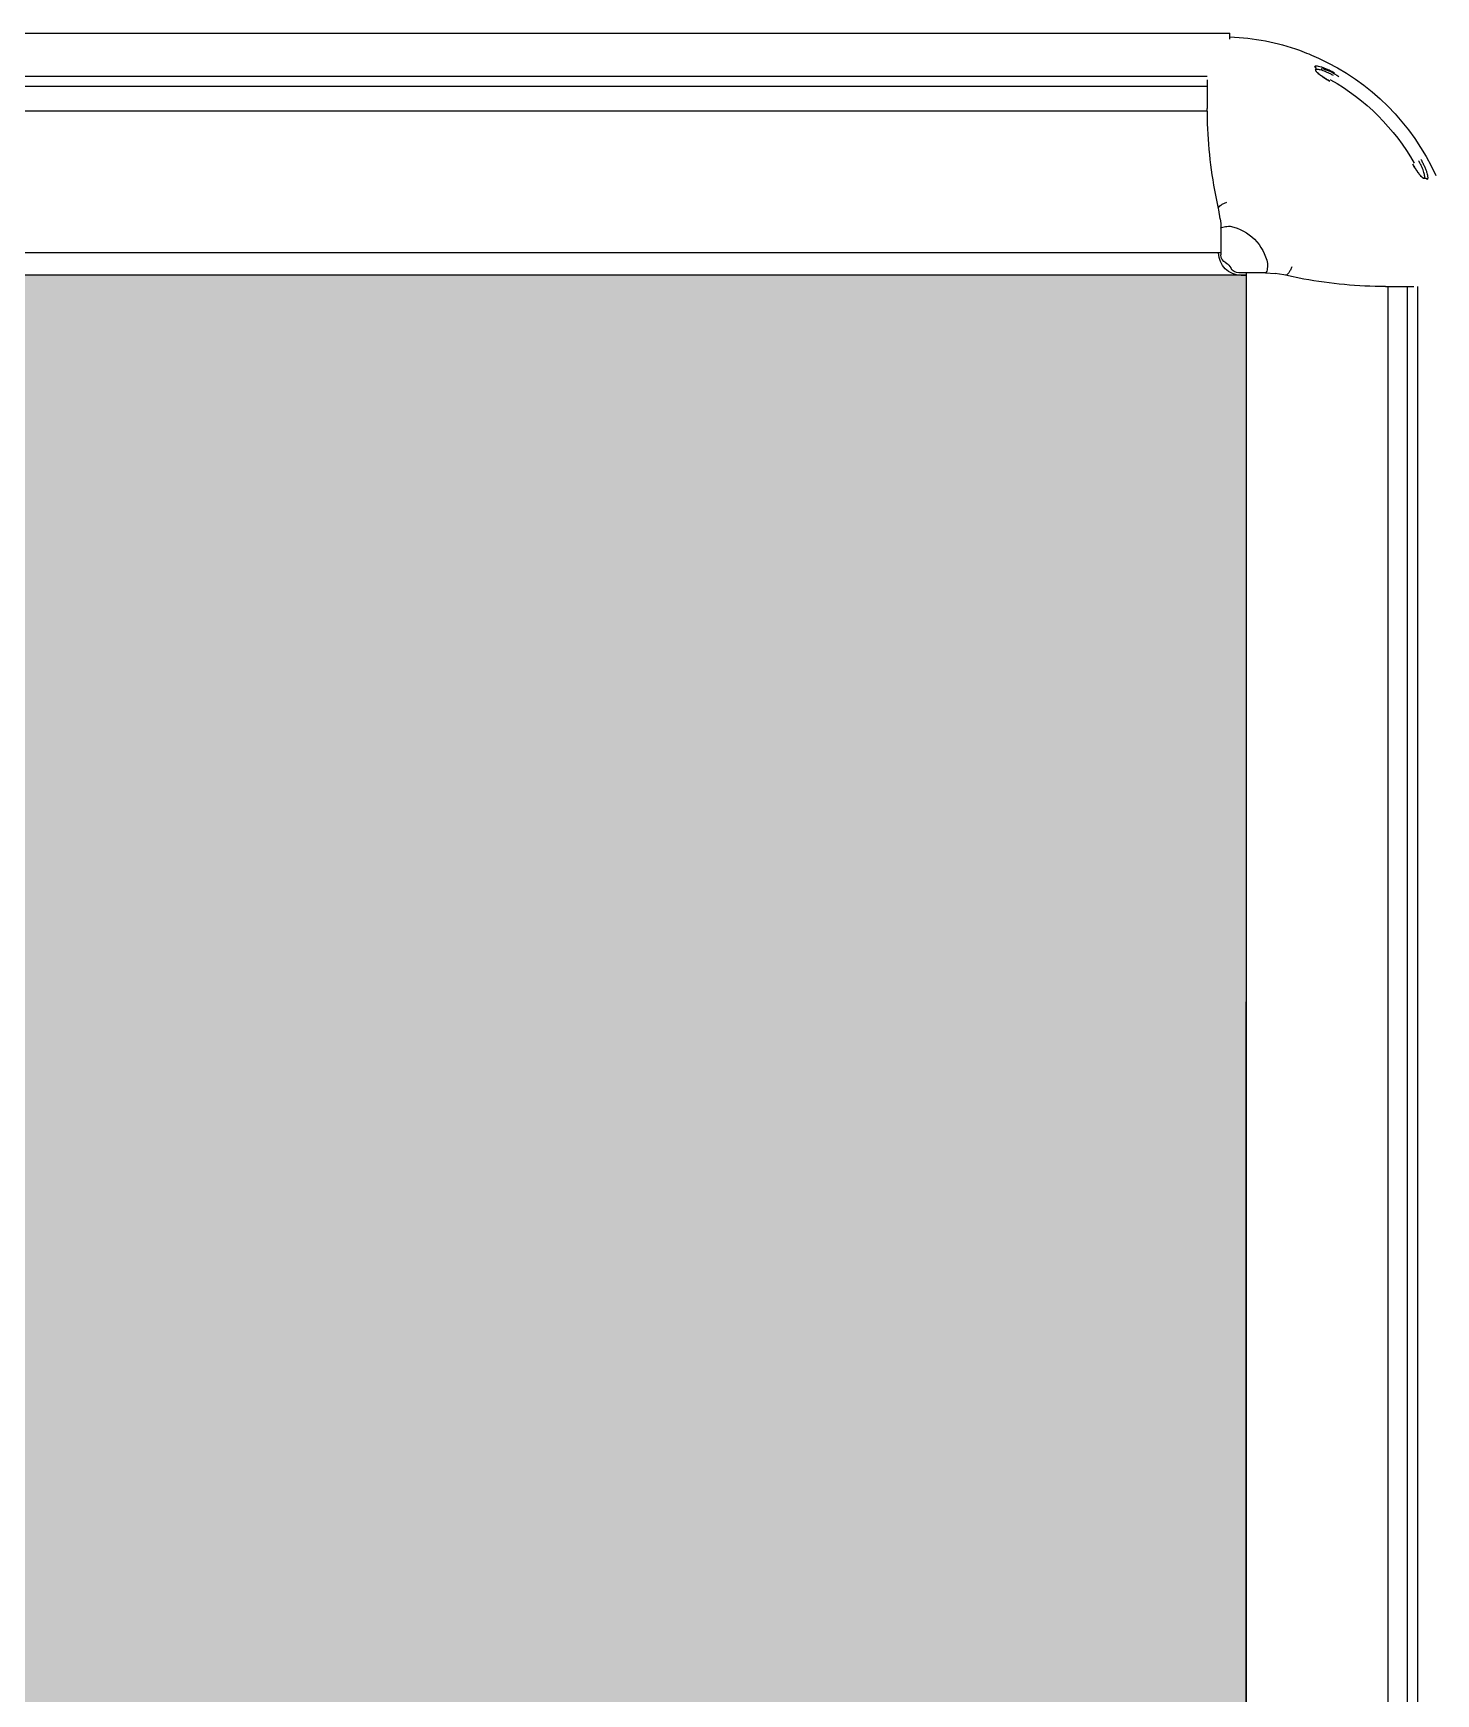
# Model space of a CAD drawing. Header units: millimetres. Extents: x 2698011 to 2856548, y 1019778 to 1210064.
# Drawn here: x 2794431.4 to 2794743.1, y 1124275.2 to 1124644.3 of the extents above; entities that cross this region are included whole.
import ezdxf

# ---------------------------------------------------------------- set-up
doc = ezdxf.new("R2010")
doc.units = ezdxf.units.MM
doc.layers.add('Bloques borde', color=9, linetype='Continuous')
doc.layers.add('Y_ CAJAS', color=9, linetype='Continuous')

# ---------------------------------------------------------------- blocks, each defined once
blk = doc.blocks.new('CO ALURA_ 1500-1600 SE ESQ')
h = blk.add_hatch(color=256)
h.dxf.hatch_style = 1
h.paths.add_polyline_path([(0, 0.6379599993817209), (0.4960600005991296, 0.6379599993817209), (0.4960600005991296, 0), (0, 0)])
blk.add_lwpolyline([(0, 0.6379599993817209), (0.4960600005991296, 0.6379599993817209), (0.4960600005991296, 0), (0, 0)], close=True)
at = {"layer": 'Bloques borde', "linetype": 'Continuous'}
for p, q in [((0.531860001198254, 0.6264800005991304), (0.531860001198254, 0.0024800005990215)), ((0.531860001198254, 0.6264800005991304), (0.531860001198254, 0.0024800005990215)), ((0.531860001198254, 0.6264800005991304), (0.531860001198254, 0.0024800005990215)), ((0.5341182592112264, 0.0024800005990215), (0.5341182592112264, 0.6264800005991304)), ((0.5341182592112264, 0.0024800005990215), (0.5341182592112264, 0.6264800005991304)), ((0.5341182592112264, 0.0024800005990215), (0.5341182592112264, 0.6264800005991304)), ((0.4960600005991296, 0.481492170056356), (0.4960600005991296, -0.0005199994008649)), ((0.4960600005991296, 0.481492170056356), (0.4960600005991296, -0.0005199994008649)), ((0.4960600005991296, 0.481492170056356), (0.4960600005991296, -0.0005199994008649)), ((0.5275600005991521, 0.4815639716719461), (0.5275600005991521, 0.0024800005989931)), ((0.5275600005991521, 0.4815639716719461), (0.5275600005991521, 0.0024800005989931)), ((0.5275600005991521, 0.4815639716719461), (0.5275600005991521, 0.0024800005989931)), ((0.4949000000000014, 0), (0.4960600005991296, 0)), ((0.4949000000000014, 0), (0.4960600005991296, 0)), ((0.4949000000000014, 0), (0.4960600005991296, 0)), ((0.5088118534625892, 0.0008208926529534), (0.5047316251368275, -1.99994008767e-05)), ((0.5088118534625892, 0.0008208926529534), (0.5047316251368275, -1.99994008767e-05)), ((0.5088118534625892, 0.0008208926529534), (0.5047316251368275, -1.99994008767e-05)), ((0.5269521111799805, 0.0024800005990642), (0.5329277760042999, 0.0024800005990926)), ((0.5269521111799805, 0.0024800005990642), (0.5329277760042999, 0.0024800005990926)), ((0.5269521111799805, 0.0024800005990642), (0.5329277760042999, 0.0024800005990926)), ((0.5329277760042999, 0.0024800005990215), (0.5329435330213528, 0.0024799877720056)), ((0.5329277760042999, 0.0024800005990215), (0.5329435330213528, 0.0024799877720056)), ((0.5329277760042999, 0.0024800005990215), (0.5329435330213528, 0.0024799877720056)), ((0.5329435330213528, 0.002479987771963), (0.5329765352296933, 0.0024800005990215)), ((0.5329435330213528, 0.002479987771963), (0.5329765352296933, 0.0024800005990215)), ((0.5329435330213528, 0.002479987771963), (0.5329765352296933, 0.0024800005990215)), ((0.5329765352296933, 0.0024800005991352), (0.5332986331950736, 0.0024800005991352)), ((0.5329765352296933, 0.0024800005991352), (0.5332986331950736, 0.0024800005991352)), ((0.5329765352296933, 0.0024800005991352), (0.5332986331950736, 0.0024800005991352)), ((0.4976350720886276, -0.0005199994008649), (0.4944111294732921, -0.0005199994008649)), ((0.4976350720886276, -0.0005199994008649), (0.4944111294732921, -0.0005199994008649)), ((0.4976350720886276, -0.0005199994008649), (0.4944111294732921, -0.0005199994008649)), ((0.500313782311423, -0.0005199994008649), (0.4976350720886276, -0.0005199994008649)), ((0.500313782311423, -0.0005199994008649), (0.4976350720886276, -0.0005199994008649)), ((0.500313782311423, -0.0005199994008649), (0.4976350720886276, -0.0005199994008649)), ((0.5002875279281512, -0.0005199994008649), (0.5002952108839338, -0.0005199979251813)), ((0.5002875279281512, -0.0005199994008649), (0.5002952108839338, -0.0005199979251813)), ((0.5002875279281512, -0.0005199994008649), (0.5002952108839338, -0.0005199979251813)), ((0.500313626075723, -0.0005199823730351), (0.5024321152636447, -0.0004046855980562)), ((0.500313626075723, -0.0005199823730351), (0.5024321152636447, -0.0004046855980562)), ((0.500313626075723, -0.0005199823730351), (0.5024321152636447, -0.0004046855980562)), ((0.5007582144620244, -0.0026112067687762), (0.5007589324012544, -0.0026043858589873)), ((0.5007582144620244, -0.0026112067687762), (0.5007589324012544, -0.0026043858589873)), ((0.5007582144620244, -0.0026112067687762), (0.5007589324012544, -0.0026043858589873)), ((0.5007598342480435, -0.0025199994008744), (0.5007594370595428, -0.0024356196636717)), ((0.5007598342480435, -0.0025199994008744), (0.5007594370595428, -0.0024356196636717)), ((0.5007598342480435, -0.0025199994008744), (0.5007594370595428, -0.0024356196636717)), ((0.5007678904288753, -0.0025199190357199), (0.5007594488352825, -0.0024356184301269)), ((0.5007678904288753, -0.0025199190357199), (0.5007594488352825, -0.0024356184301269)), ((0.5007678904288753, -0.0025199190357199), (0.5007594488352825, -0.0024356184301269)), ((0.5007598342480435, -0.0025199994008744), (0.5007678903978388, -0.0025199994008744)), ((0.5007598342480435, -0.0025199994008744), (0.5007678903978388, -0.0025199994008744)), ((0.5007598342480435, -0.0025199994008744), (0.5007678903978388, -0.0025199994008744)), ((0.5043898032785991, -9.47621567633e-05), (0.5024321152636447, -0.0004046855980562)), ((0.5043898032785991, -9.47621567633e-05), (0.5024321152636447, -0.0004046855980562)), ((0.5043898032785991, -9.47621567633e-05), (0.5024321152636447, -0.0004046855980562)), ((0.5047316251368275, -1.99994008767e-05), (0.5043898032785991, -9.47621567633e-05)), ((0.5047316251368275, -1.99994008767e-05), (0.5043898032785991, -9.47621567633e-05)), ((0.5047316251368275, -1.99994008767e-05), (0.5043898032785991, -9.47621567633e-05)), ((0.4903800005991459, -0.0049999999999955), (0.0043800005991272, -0.0049999999999955)), ((0.4903800005991459, -0.0049999999999955), (0.0043800005991272, -0.0049999999999955)), ((0.4903800005991459, -0.0049999999999955), (0.0043800005991272, -0.0049999999999955)), ((0.4903800005991459, -0.007775070890375), (0.4903800005991459, -0.0045511282750255)), ((0.4903800005991459, -0.007775070890375), (0.4903800005991459, -0.0045511282750255)), ((0.4903800005991459, -0.007775070890375), (0.4903800005991459, -0.0045511282750255)), ((0.4903799991234338, -0.0104352096856815), (0.4903800005991459, -0.0104275267298988)), ((0.4903799991234338, -0.0104352096856815), (0.4903800005991459, -0.0104275267298988)), ((0.4903799991234338, -0.0104352096856815), (0.4903800005991459, -0.0104275267298988)), ((0.4903800005991459, -0.010453781113128), (0.4903800005991459, -0.007775070890375)), ((0.4903800005991459, -0.010453781113128), (0.4903800005991459, -0.007775070890375)), ((0.4903800005991459, -0.010453781113128), (0.4903800005991459, -0.007775070890375)), ((0.4922955915270111, -0.0108994355849177), (0.4923800005991268, -0.0108998330497912)), ((0.4922955915270111, -0.0108994355849177), (0.4923800005991268, -0.0108998330497912)), ((0.4922955915270111, -0.0108994355849177), (0.4923800005991268, -0.0108998330497912)), ((0.4922956218719321, -0.0108994364452286), (0.4923799202339866, -0.0109078892306087)), ((0.4922956218719321, -0.0108994364452286), (0.4923799202339866, -0.0109078892306087)), ((0.4922956218719321, -0.0108994364452286), (0.4923799202339866, -0.0109078892306087)), ((0.4923800005991268, -0.0108998330497912), (0.4923800005991268, -0.010907889199558)), ((0.4923800005991268, -0.0108998330497912), (0.4923800005991268, -0.010907889199558)), ((0.4923800005991268, -0.0108998330497912), (0.4923800005991268, -0.010907889199558)), ((0.4924712079670428, -0.0108982132637436), (0.4924643870572539, -0.0108989312029877)), ((0.4924712079670428, -0.0108982132637436), (0.4924643870572539, -0.0108989312029877)), ((0.4924712079670428, -0.0108982132637436), (0.4924643870572539, -0.0108989312029877)), ((0.489954763351591, -0.0145298020967317), (0.4898800005991292, -0.0148716239385607)), ((0.489954763351591, -0.0145298020967317), (0.4898800005991292, -0.0148716239385607)), ((0.489954763351591, -0.0145298020967317), (0.4898800005991292, -0.0148716239385607)), ((0.4902646867963372, -0.0125721140653923), (0.489954763351591, -0.0145298020967317)), ((0.4902646867963372, -0.0125721140653923), (0.489954763351591, -0.0145298020967317)), ((0.4902646867963372, -0.0125721140653923), (0.489954763351591, -0.0145298020967317)), ((0.4898800005991292, -0.0148716239385607), (0.4890391085453132, -0.0189518522643226)), ((0.4898800005991292, -0.0148716239385607), (0.4890391085453132, -0.0189518522643226)), ((0.4898800005991292, -0.0148716239385607), (0.4890391085453132, -0.0189518522643226)), ((0.53335281738444, -0.024926937769834), (0.5333640403532343, -0.0249333119926121)), ((0.53335281738444, -0.024926937769834), (0.5333640403532343, -0.0249333119926121)), ((0.53335281738444, -0.024926937769834), (0.5333640403532343, -0.0249333119926121)), ((0.4873945292604846, -0.0365000000000038), (0.0073650232209843, -0.0365000000000038)), ((0.4873945292604846, -0.0365000000000038), (0.0073650232209843, -0.0365000000000038)), ((0.4873945292604846, -0.0365000000000038), (0.0073650232209843, -0.0365000000000038)), ((0.4873800005991316, -0.0430677748060333), (0.4873800005991316, -0.0370921099818418)), ((0.4873800005991316, -0.0430677748060333), (0.4873800005991316, -0.0370921099818418)), ((0.4873800005991316, -0.0430677748060333), (0.4873800005991316, -0.0370921099818418)), ((0.4873800005991316, -0.0420000000000016), (0.0073800005990279, -0.0420000000000016)), ((0.4873800005991316, -0.0420000000000016), (0.0073800005990279, -0.0420000000000016)), ((0.4873800005991316, -0.0420000000000016), (0.0073800005990279, -0.0420000000000016)), ((0.0073800005990279, -0.0442582580129454), (0.4873800005991316, -0.0442582580129454)), ((0.0073800005990279, -0.0442582580129454), (0.4873800005991316, -0.0442582580129454)), ((0.0073800005990279, -0.0442582580129454), (0.4873800005991316, -0.0442582580129454)), ((0.4873800134261617, -0.04308353182307199), (0.4873800005991316, -0.0430677748060333)), ((0.4873800134261617, -0.04308353182307199), (0.4873800005991316, -0.0430677748060333)), ((0.4873800134261617, -0.04308353182307199), (0.4873800005991316, -0.0430677748060333)), ((0.4873800005991316, -0.0431165340314124), (0.4873800134261617, -0.04308353182307199)), ((0.4873800005991316, -0.0431165340314124), (0.4873800134261617, -0.04308353182307199)), ((0.4873800005991316, -0.0431165340314124), (0.4873800134261617, -0.04308353182307199)), ((0.4873800005991316, -0.0434386319359277), (0.4873800005991316, -0.043116533971002)), ((0.4873800005991316, -0.0434386319359277), (0.4873800005991316, -0.043116533971002)), ((0.4873800005991316, -0.0434386319359277), (0.4873800005991316, -0.043116533971002)), ((0.5147869389681148, -0.0434928161861876), (0.5147933131908644, -0.0435040391549677)), ((0.5147869389681148, -0.0434928161861876), (0.5147933131908644, -0.0435040391549677)), ((0.5147869389681148, -0.0434928161861876), (0.5147933131908644, -0.0435040391549677)), ((0.0023800005991461, -0.0537999994008658), (0.4923800005991268, -0.05379999940088)), ((0.0023800005991461, -0.0537999994008658), (0.4923800005991268, -0.05379999940088)), ((0.0023800005991461, -0.0537999994008658), (0.4923800005991268, -0.05379999940088)), ((0.4923800005991268, -0.0525088436123582), (0.4923800005991268, -0.05379999940088)), ((0.4923800005991268, -0.0525088436123582), (0.4923800005991268, -0.05379999940088)), ((0.4923800005991268, -0.0525088436123582), (0.4923800005991268, -0.05379999940088)), ((0.4923800005991268, -0.0530155944859701), (0.4923800005991268, -0.05301837215832)), ((0.4923800005991268, -0.0530155944859701), (0.4923800005991268, -0.05301837215832)), ((0.4923800005991268, -0.0530155944859701), (0.4923800005991268, -0.05301837215832))]:
    blk.add_line(p, q, dxfattribs=at)
for centre, radius, start, end in [((0.4949000000000014, -0.0049999999999955), 0.005, 90, 180), ((0.4949000000000014, -0.0049999999999955), 0.005, 90, 180), ((0.4949000000000014, -0.0049999999999955), 0.005, 90, 180), ((0.5269521111791278, -0.0975199993937395), 0.09999999999281499, 90, 100.4514666209389), ((0.5269521111791278, -0.0975199993937395), 0.09999999999281499, 90, 100.4514666209389), ((0.5269521111791278, -0.0975199993937395), 0.09999999999281499, 90, 100.4514666209389), ((0.4923800005991268, -0.0045511282750255), 0.002, 116.3877999609637, 180), ((0.4923800005991268, -0.0045511282750255), 0.002, 116.3877999609637, 180), ((0.4923800005991268, -0.0045511282750255), 0.002, 116.3877999609637, 180), ((0.4903800005991459, -0.0005199994008649), 0.0025, 296.3877999609636, 333.6122000390364), ((0.4903800005991459, -0.0005199994008649), 0.0025, 296.3877999609636, 333.6122000390364), ((0.4903800005991459, -0.0005199994008649), 0.0025, 296.3877999609636, 333.6122000390364), ((0.4903800005991459, -0.0005199994008649), 0.0105868064702815, 281.3925322692334, 348.6074677298081), ((0.4903800005991459, -0.0005199994008649), 0.0105868064702815, 281.3925322692334, 348.6074677298081), ((0.4903800005991459, -0.0005199994008649), 0.0105868064702815, 281.3925322692334, 348.6074677298081), ((0.4944111294732921, -0.0025199994008744), 0.002, 90, 153.6122000390361), ((0.4944111294732921, -0.0025199994008744), 0.002, 90, 153.6122000390361), ((0.4944111294732921, -0.0025199994008744), 0.002, 90, 153.6122000390361), ((0.4973250141783865, -0.0019589104981179), 0.003411255138743, 1.666569729422985, 22.18263446097461), ((0.4973250141783865, -0.0019589104981179), 0.003411255138743, 1.666569729422985, 22.18263446097461), ((0.4973250141783865, -0.0019589104981179), 0.003411255138743, 1.666569729422985, 22.18263446097461), ((0.4919586296626619, -0.0025165260232285), 0.0088007413120676, 359.4279934816317, 4.280131907205459), ((0.4919586296626619, -0.0025165260232285), 0.0088007413120676, 359.4279934816317, 4.280131907205459), ((0.4919586296626619, -0.0025165260232285), 0.0088007413120676, 359.4279934816317, 4.280131907205459), ((0.4703891972640692, -0.0104280272497164), 0.0199908026957346, 353.8429746677377, 359.9266344400154), ((0.4703891972640692, -0.0104280272497164), 0.0199908026957346, 353.8429746677377, 359.9266344400154), ((0.4703891972640692, -0.0104280272497164), 0.0199908026957346, 353.8429746677377, 359.9266344400154), ((0.4918189116953898, -0.007465012986188001), 0.0034112551326231, 247.8173655006247, 268.3334302819948), ((0.4918189116953898, -0.007465012986188001), 0.0034112551326231, 247.8173655006247, 268.3334302819948), ((0.4918189116953898, -0.007465012986188001), 0.0034112551326231, 247.8173655006247, 268.3334302819948), ((0.4923765272214953, -0.0020986284645375), 0.0088007413119155, 265.7198680919829, 270.5720065183773), ((0.4923765272214953, -0.0020986284645375), 0.0088007413119155, 265.7198680919829, 270.5720065183773), ((0.4923765272214953, -0.0020986284645375), 0.0088007413119155, 265.7198680919829, 270.5720065183773), ((0.5873800005991257, -0.0370921099818418), 0.1000000000000025, 169.5485333792085, 180), ((0.5873800005991257, -0.0370921099818418), 0.1000000000000025, 169.5485333792085, 180), ((0.5873800005991257, -0.0370921099818418), 0.1000000000000025, 169.5485333792085, 180), ((0.4903800005991459, -0.0005199994008649), 0.0524540701502843, 294.4029513109984, 335.5970486879231), ((0.4903800005991459, -0.0005199994008649), 0.0524540701502843, 294.4029513109984, 335.5970486879231), ((0.4903800005991459, -0.0005199994008649), 0.0524540701502843, 294.4029513109984, 335.5970486879231), ((0.4903800005991459, -0.0005199994008649), 0.0494202551896545, 299.5949403540303, 330.4050596470801), ((0.4903800005991459, -0.0005199994008649), 0.0494202551896545, 299.5949403540303, 330.4050596470801), ((0.4903800005991459, -0.0005199994008649), 0.0494202551896545, 299.5949403540303, 330.4050596470801), ((0.5100556561647807, -0.0352293843999689), 0.0110978004732473, 283.7277451752698, 306.0123844756413), ((0.5100556561647807, -0.0352293843999689), 0.0110978004732473, 283.7277451752698, 306.0123844756413), ((0.5100556561647807, -0.0352293843999689), 0.0110978004732473, 283.7277451752698, 306.0123844756413), ((0.4903800005991459, -0.0005199994008649), 0.0525379695239414, 272.2736568641114, 289.4581765694447), ((0.4903800005991459, -0.0005199994008649), 0.0525379695239414, 272.2736568641114, 289.4581765694447), ((0.4903800005991459, -0.0005199994008649), 0.0525379695239414, 272.2736568641114, 289.4581765694447), ((0.4741560819301185, 0.0352441153176812), 0.0917260377267657, 291.5672041671046, 294.4020271703511), ((0.4741560819301185, 0.0352441153176812), 0.0917260377267657, 291.5672041671046, 294.4020271703511), ((0.4741560819301185, 0.0352441153176812), 0.0917260377267657, 291.5672041671046, 294.4020271703511), ((0.4923800005991268, -0.0510168816545331), 0.0020000243797804, 269.9967973717585, 272.1512271969788), ((0.4923800005991268, -0.0510168816545331), 0.0020000243797804, 269.9967973717585, 272.1512271969788), ((0.4923800005991268, -0.0510168816545331), 0.0020000243797804, 269.9967973717585, 272.1512271969788)]:
    blk.add_arc(centre, radius, start, end, dxfattribs=at)
for centre, major_axis, ratio, start_param, end_param in [((0.5357759782746996, -0.0211368254238238), (0.0002185444278188, 0.0004497091649903), 0.9818659284895884, 3.157427002012602, 4.737988559391714), ((0.5357759782746996, -0.0211368254238238), (0.0002185444278188, 0.0004497091649903), 0.9818659284895884, 3.157427002012602, 4.737988559391714), ((0.5357759782746996, -0.0211368254238238), (0.0002185444278188, 0.0004497091649903), 0.9818659284895884, 3.157427002012602, 4.737988559391714), ((0.5109968266220904, -0.0459159770764188), (0.0004497091649954002, 0.0002185444278051001), 0.9818659284924344, 4.686789401406241, 6.267350958771546), ((0.5109968266220904, -0.0459159770764188), (0.0004497091649954002, 0.0002185444278051001), 0.9818659284924344, 4.686789401406241, 6.267350958771546), ((0.5109968266220904, -0.0459159770764188), (0.0004497091649954002, 0.0002185444278051001), 0.9818659284924344, 4.686789401406241, 6.267350958771546)]:
    blk.add_ellipse(centre, major_axis=major_axis, ratio=ratio, start_param=start_param, end_param=end_param, dxfattribs=at)
blk.add_open_spline([(0.5004837854743301, -0.0006709564921437), (0.5004304542219415, -0.0005723775186794), (0.5003722979919303, -0.0005199994008649), (0.500313782311423, -0.0005199994008649)], degree=3, dxfattribs=at)
blk.add_open_spline([(0.5004837854743301, -0.0006709564921437), (0.5004304542219415, -0.0005723775186794), (0.5003722979919303, -0.0005199994008649), (0.500313782311423, -0.0005199994008649)], degree=3, dxfattribs=at)
blk.add_open_spline([(0.5004837854743301, -0.0006709564921437), (0.5004304542219415, -0.0005723775186794), (0.5003722979919303, -0.0005199994008649), (0.500313782311423, -0.0005199994008649)], degree=3, dxfattribs=at)
for points, knots in [([(0.5061349129377108, -0.0018934035509233), (0.5060485386346727, -0.0016418802916576), (0.5059457471163569, -0.0013902414507498), (0.5057191205643221, -0.0009267301139175), (0.5055953572578745, -0.0007150548096035), (0.5053416251557225, -0.0003656707446993), (0.5052117355440089, -0.0002281119149785), (0.5049612205398262, -4.96147279421e-05), (0.5048406696766108, -8.7559217832e-06), (0.5047316251368275, -1.99994008767e-05)], [0, 0, 0, 0, 0.25, 0.25, 0.5, 0.5, 0.75, 0.75, 1, 1, 1, 1]), ([(0.5061349129377108, -0.0018934035509233), (0.5060485386346727, -0.0016418802916576), (0.5059457471163569, -0.0013902414507498), (0.5057191205643221, -0.0009267301139175), (0.5055953572578745, -0.0007150548096035), (0.5053416251557225, -0.0003656707446993), (0.5052117355440089, -0.0002281119149785), (0.5049612205398262, -4.96147279421e-05), (0.5048406696766108, -8.7559217832e-06), (0.5047316251368275, -1.99994008767e-05)], [0, 0, 0, 0, 0.25, 0.25, 0.5, 0.5, 0.75, 0.75, 1, 1, 1, 1]), ([(0.5061349129377108, -0.0018934035509233), (0.5060485386346727, -0.0016418802916576), (0.5059457471163569, -0.0013902414507498), (0.5057191205643221, -0.0009267301139175), (0.5055953572578745, -0.0007150548096035), (0.5053416251557225, -0.0003656707446993), (0.5052117355440089, -0.0002281119149785), (0.5049612205398262, -4.96147279421e-05), (0.5048406696766108, -8.7559217832e-06), (0.5047316251368275, -1.99994008767e-05)], [0, 0, 0, 0, 0.25, 0.25, 0.5, 0.5, 0.75, 0.75, 1, 1, 1, 1]), ([(0.4903800005991459, -0.010453781113128), (0.4903800005991459, -0.010483106995423), (0.4903928417996042, -0.010511945151066), (0.4904431544558179, -0.0105686859710943), (0.4904812249029363, -0.0105968788239466), (0.4905309576895718, -0.0106237842755945)], [0, 0, 0, 0, 0.5, 0.5, 1, 1, 1, 1]), ([(0.4903800005991459, -0.010453781113128), (0.4903800005991459, -0.010483106995423), (0.4903928417996042, -0.010511945151066), (0.4904431544558179, -0.0105686859710943), (0.4904812249029363, -0.0105968788239466), (0.4905309576895718, -0.0106237842755945)], [0, 0, 0, 0, 0.5, 0.5, 1, 1, 1, 1]), ([(0.4903800005991459, -0.010453781113128), (0.4903800005991459, -0.010483106995423), (0.4903928417996042, -0.010511945151066), (0.4904431544558179, -0.0105686859710943), (0.4904812249029363, -0.0105968788239466), (0.4905309576895718, -0.0106237842755945)], [0, 0, 0, 0, 0.5, 0.5, 1, 1, 1, 1]), ([(0.4898800005991292, -0.0148716239385607), (0.4898687571200642, -0.01498066847833), (0.4899096159261945, -0.0151012193415596), (0.4900881131132452, -0.0153517343457281), (0.490225671942966, -0.0154816239574416), (0.4905750560078844, -0.0157353560595794), (0.4907867313121983, -0.0158591193660271), (0.4912502426490164, -0.0160857459180619), (0.4915018814899386, -0.0161885374363777), (0.4917534047492043, -0.0162749117394299)], [0, 0, 0, 0, 0.25, 0.25, 0.5, 0.5, 0.75, 0.75, 1, 1, 1, 1]), ([(0.4898800005991292, -0.0148716239385607), (0.4898687571200642, -0.01498066847833), (0.4899096159261945, -0.0151012193415596), (0.4900881131132452, -0.0153517343457281), (0.490225671942966, -0.0154816239574416), (0.4905750560078844, -0.0157353560595794), (0.4907867313121983, -0.0158591193660271), (0.4912502426490164, -0.0160857459180619), (0.4915018814899386, -0.0161885374363777), (0.4917534047492043, -0.0162749117394299)], [0, 0, 0, 0, 0.25, 0.25, 0.5, 0.5, 0.75, 0.75, 1, 1, 1, 1]), ([(0.4898800005991292, -0.0148716239385607), (0.4898687571200642, -0.01498066847833), (0.4899096159261945, -0.0151012193415596), (0.4900881131132452, -0.0153517343457281), (0.490225671942966, -0.0154816239574416), (0.4905750560078844, -0.0157353560595794), (0.4907867313121983, -0.0158591193660271), (0.4912502426490164, -0.0160857459180619), (0.4915018814899386, -0.0161885374363777), (0.4917534047492043, -0.0162749117394299)], [0, 0, 0, 0, 0.25, 0.25, 0.5, 0.5, 0.75, 0.75, 1, 1, 1, 1]), ([(0.5330256566116418, -0.0247411227961862), (0.5331566035325181, -0.0245155773674242), (0.5332881803039698, -0.024295283929817), (0.5335527038856185, -0.0238649058230749), (0.5336870573699743, -0.0236526961502222), (0.5339502153799744, -0.0232508003979461), (0.5340783810644325, -0.0230619248180943), (0.5343285779295002, -0.0227083942654218), (0.5344514156546154, -0.0225428669876635), (0.5346814061214218, -0.0222506609245556), (0.5347897944926105, -0.022122115013147), (0.5349938646713213, -0.0219011135041427), (0.5350884088128396, -0.0218101431079134), (0.5353419371708128, -0.0216035877259344), (0.5354760552463631, -0.0215504039347536), (0.5355644526731567, -0.0215898758264928)], [0, 0, 0, 0, 0.1250000000000008, 0.1250000000000008, 0.2500000000000017, 0.2500000000000017, 0.3750000000000025, 0.3750000000000025, 0.5000000000000036, 0.5000000000000036, 0.6250000000000046, 0.6250000000000046, 0.7500000000000053, 0.7500000000000053, 1, 1, 1, 1]), ([(0.5330256566116418, -0.0247411227961862), (0.5331566035325181, -0.0245155773674242), (0.5332881803039698, -0.024295283929817), (0.5335527038856185, -0.0238649058230749), (0.5336870573699743, -0.0236526961502222), (0.5339502153799744, -0.0232508003979461), (0.5340783810644325, -0.0230619248180943), (0.5343285779295002, -0.0227083942654218), (0.5344514156546154, -0.0225428669876635), (0.5346814061214218, -0.0222506609245556), (0.5347897944926105, -0.022122115013147), (0.5349938646713213, -0.0219011135041427), (0.5350884088128396, -0.0218101431079134), (0.5353419371708128, -0.0216035877259344), (0.5354760552463631, -0.0215504039347536), (0.5355644526731567, -0.0215898758264928)], [0, 0, 0, 0, 0.1250000000000008, 0.1250000000000008, 0.2500000000000017, 0.2500000000000017, 0.3750000000000025, 0.3750000000000025, 0.5000000000000036, 0.5000000000000036, 0.6250000000000046, 0.6250000000000046, 0.7500000000000053, 0.7500000000000053, 1, 1, 1, 1]), ([(0.5330256566116418, -0.0247411227961862), (0.5331566035325181, -0.0245155773674242), (0.5332881803039698, -0.024295283929817), (0.5335527038856185, -0.0238649058230749), (0.5336870573699743, -0.0236526961502222), (0.5339502153799744, -0.0232508003979461), (0.5340783810644325, -0.0230619248180943), (0.5343285779295002, -0.0227083942654218), (0.5344514156546154, -0.0225428669876635), (0.5346814061214218, -0.0222506609245556), (0.5347897944926105, -0.022122115013147), (0.5349938646713213, -0.0219011135041427), (0.5350884088128396, -0.0218101431079134), (0.5353419371708128, -0.0216035877259344), (0.5354760552463631, -0.0215504039347536), (0.5355644526731567, -0.0215898758264928)], [0, 0, 0, 0, 0.1250000000000008, 0.1250000000000008, 0.2500000000000017, 0.2500000000000017, 0.3750000000000025, 0.3750000000000025, 0.5000000000000036, 0.5000000000000036, 0.6250000000000046, 0.6250000000000046, 0.7500000000000053, 0.7500000000000053, 1, 1, 1, 1]), ([(0.5355643630063867, -0.0215898340253489), (0.5355183057651516, -0.0215692316545244), (0.5354615977203423, -0.0215714868374732), (0.5353276593749854, -0.0216198203584952), (0.535249466083684, -0.0216667151590286), (0.5350758267408084, -0.0218032298805184), (0.5349810742944499, -0.0218919421579358), (0.5347755253744709, -0.022109603436121), (0.5346637019719083, -0.022240020887466), (0.5344323559512816, -0.0225311446468624), (0.5343119876498577, -0.0226925799478721), (0.5340612596171468, -0.0230474971953214), (0.5339319110729548, -0.0232397424632325), (0.5335445034339727, -0.0238403737454149), (0.5332788734488361, -0.0242852559162259), (0.5330256566116418, -0.0247411227961862)], [0, 0, 0, 0, 0.1249999999999995, 0.1249999999999995, 0.2499999999999989, 0.2499999999999989, 0.3749999999999984, 0.3749999999999984, 0.4999999999999979, 0.4999999999999979, 0.6249999999999974, 0.6249999999999974, 0.7499999999999969, 0.7499999999999969, 1, 1, 1, 1]), ([(0.5355643630063867, -0.0215898340253489), (0.5355183057651516, -0.0215692316545244), (0.5354615977203423, -0.0215714868374732), (0.5353276593749854, -0.0216198203584952), (0.535249466083684, -0.0216667151590286), (0.5350758267408084, -0.0218032298805184), (0.5349810742944499, -0.0218919421579358), (0.5347755253744709, -0.022109603436121), (0.5346637019719083, -0.022240020887466), (0.5344323559512816, -0.0225311446468624), (0.5343119876498577, -0.0226925799478721), (0.5340612596171468, -0.0230474971953214), (0.5339319110729548, -0.0232397424632325), (0.5335445034339727, -0.0238403737454149), (0.5332788734488361, -0.0242852559162259), (0.5330256566116418, -0.0247411227961862)], [0, 0, 0, 0, 0.1249999999999995, 0.1249999999999995, 0.2499999999999989, 0.2499999999999989, 0.3749999999999984, 0.3749999999999984, 0.4999999999999979, 0.4999999999999979, 0.6249999999999974, 0.6249999999999974, 0.7499999999999969, 0.7499999999999969, 1, 1, 1, 1]), ([(0.5355643630063867, -0.0215898340253489), (0.5355183057651516, -0.0215692316545244), (0.5354615977203423, -0.0215714868374732), (0.5353276593749854, -0.0216198203584952), (0.535249466083684, -0.0216667151590286), (0.5350758267408084, -0.0218032298805184), (0.5349810742944499, -0.0218919421579358), (0.5347755253744709, -0.022109603436121), (0.5346637019719083, -0.022240020887466), (0.5344323559512816, -0.0225311446468624), (0.5343119876498577, -0.0226925799478721), (0.5340612596171468, -0.0230474971953214), (0.5339319110729548, -0.0232397424632325), (0.5335445034339727, -0.0238403737454149), (0.5332788734488361, -0.0242852559162259), (0.5330256566116418, -0.0247411227961862)], [0, 0, 0, 0, 0.1249999999999995, 0.1249999999999995, 0.2499999999999989, 0.2499999999999989, 0.3749999999999984, 0.3749999999999984, 0.4999999999999979, 0.4999999999999979, 0.6249999999999974, 0.6249999999999974, 0.7499999999999969, 0.7499999999999969, 1, 1, 1, 1]), ([(0.5355644526731567, -0.0215898758264928), (0.5356108011861525, -0.0216123798701915), (0.5356445628317204, -0.0216579299037392), (0.5356877672154498, -0.0217932068164544), (0.5356971017001797, -0.0218843019364243), (0.5356895874640771, -0.0221064950929986), (0.5356731000810555, -0.0222367050771766), (0.5356141835340793, -0.0225348052324534), (0.5355711889016846, -0.0227039880051336), (0.535461681845419, -0.0230657796384577), (0.5353949901017359, -0.0232598376675952), (0.5352363180265627, -0.0236746222660003), (0.5351456899094842, -0.0238915160698809), (0.5349457300007999, -0.0243343679140224), (0.5348349554178641, -0.0245634751971835), (0.5345963931782194, -0.0250256361756414), (0.5344700219191907, -0.025256178228787), (0.5343364375753481, -0.0254861329083838)], [0, 0, 0, 0, 0.125, 0.125, 0.25, 0.25, 0.375, 0.375, 0.5, 0.5, 0.625, 0.625, 0.75, 0.75, 0.875, 0.875, 1, 1, 1, 1]), ([(0.5355644526731567, -0.0215898758264928), (0.5356108011861525, -0.0216123798701915), (0.5356445628317204, -0.0216579299037392), (0.5356877672154498, -0.0217932068164544), (0.5356971017001797, -0.0218843019364243), (0.5356895874640771, -0.0221064950929986), (0.5356731000810555, -0.0222367050771766), (0.5356141835340793, -0.0225348052324534), (0.5355711889016846, -0.0227039880051336), (0.535461681845419, -0.0230657796384577), (0.5353949901017359, -0.0232598376675952), (0.5352363180265627, -0.0236746222660003), (0.5351456899094842, -0.0238915160698809), (0.5349457300007999, -0.0243343679140224), (0.5348349554178641, -0.0245634751971835), (0.5345963931782194, -0.0250256361756414), (0.5344700219191907, -0.025256178228787), (0.5343364375753481, -0.0254861329083838)], [0, 0, 0, 0, 0.125, 0.125, 0.25, 0.25, 0.375, 0.375, 0.5, 0.5, 0.625, 0.625, 0.75, 0.75, 0.875, 0.875, 1, 1, 1, 1]), ([(0.5355644526731567, -0.0215898758264928), (0.5356108011861525, -0.0216123798701915), (0.5356445628317204, -0.0216579299037392), (0.5356877672154498, -0.0217932068164544), (0.5356971017001797, -0.0218843019364243), (0.5356895874640771, -0.0221064950929986), (0.5356731000810555, -0.0222367050771766), (0.5356141835340793, -0.0225348052324534), (0.5355711889016846, -0.0227039880051336), (0.535461681845419, -0.0230657796384577), (0.5353949901017359, -0.0232598376675952), (0.5352363180265627, -0.0236746222660003), (0.5351456899094842, -0.0238915160698809), (0.5349457300007999, -0.0243343679140224), (0.5348349554178641, -0.0245634751971835), (0.5345963931782194, -0.0250256361756414), (0.5344700219191907, -0.025256178228787), (0.5343364375753481, -0.0254861329083838)], [0, 0, 0, 0, 0.125, 0.125, 0.25, 0.25, 0.375, 0.375, 0.5, 0.5, 0.625, 0.625, 0.75, 0.75, 0.875, 0.875, 1, 1, 1, 1]), ([(0.5348342283812713, -0.0257688653720152), (0.5349829827888187, -0.0255069620324946), (0.5351231343421148, -0.0252459158588181), (0.5353870165376124, -0.0247255614573874), (0.5355119554139094, -0.0244634508599404), (0.5357378358011431, -0.0239567056167118), (0.5358386581301318, -0.0237128286136539), (0.5360168132844763, -0.0232443003615401), (0.536094259102498, -0.0230186585070413), (0.5362191296465256, -0.0226069425519313), (0.536267650560234, -0.0224182326797973), (0.53633686127489, -0.0220764461930543), (0.5363567530882847, -0.0219264930138792), (0.5363675585625458, -0.0216750930767944), (0.5363585847778723, -0.0215717732311873), (0.5363117165034055, -0.0214162991472762), (0.5362743411906479, -0.0213648029839959), (0.5362229817324649, -0.0213398253318928)], [0, 0, 0, 0, 0.125, 0.125, 0.25, 0.25, 0.375, 0.375, 0.5, 0.5, 0.625, 0.625, 0.75, 0.75, 0.875, 0.875, 1, 1, 1, 1]), ([(0.5348342283812713, -0.0257688653720152), (0.5349829827888187, -0.0255069620324946), (0.5351231343421148, -0.0252459158588181), (0.5353870165376124, -0.0247255614573874), (0.5355119554139094, -0.0244634508599404), (0.5357378358011431, -0.0239567056167118), (0.5358386581301318, -0.0237128286136539), (0.5360168132844763, -0.0232443003615401), (0.536094259102498, -0.0230186585070413), (0.5362191296465256, -0.0226069425519313), (0.536267650560234, -0.0224182326797973), (0.53633686127489, -0.0220764461930543), (0.5363567530882847, -0.0219264930138792), (0.5363675585625458, -0.0216750930767944), (0.5363585847778723, -0.0215717732311873), (0.5363117165034055, -0.0214162991472762), (0.5362743411906479, -0.0213648029839959), (0.5362229817324649, -0.0213398253318928)], [0, 0, 0, 0, 0.125, 0.125, 0.25, 0.25, 0.375, 0.375, 0.5, 0.5, 0.625, 0.625, 0.75, 0.75, 0.875, 0.875, 1, 1, 1, 1]), ([(0.5348342283812713, -0.0257688653720152), (0.5349829827888187, -0.0255069620324946), (0.5351231343421148, -0.0252459158588181), (0.5353870165376124, -0.0247255614573874), (0.5355119554139094, -0.0244634508599404), (0.5357378358011431, -0.0239567056167118), (0.5358386581301318, -0.0237128286136539), (0.5360168132844763, -0.0232443003615401), (0.536094259102498, -0.0230186585070413), (0.5362191296465256, -0.0226069425519313), (0.536267650560234, -0.0224182326797973), (0.53633686127489, -0.0220764461930543), (0.5363567530882847, -0.0219264930138792), (0.5363675585625458, -0.0216750930767944), (0.5363585847778723, -0.0215717732311873), (0.5363117165034055, -0.0214162991472762), (0.5362743411906479, -0.0213648029839959), (0.5362229817324649, -0.0213398253318928)], [0, 0, 0, 0, 0.125, 0.125, 0.25, 0.25, 0.375, 0.375, 0.5, 0.5, 0.625, 0.625, 0.75, 0.75, 0.875, 0.875, 1, 1, 1, 1]), ([(0.5146011239944528, -0.0431656554133753), (0.5143755785657051, -0.0432966023342516), (0.5141552851280835, -0.0434281791057174), (0.5137249070213274, -0.0436927026873519), (0.5135126973484887, -0.0438270561717218), (0.5131108015962127, -0.0440902141817219), (0.5129219260163609, -0.0442183798661802), (0.5125683954636884, -0.0444685767312194), (0.5124028681859443, -0.0445914144563346), (0.5121106621228364, -0.0448214049231552), (0.5119821162114137, -0.0449297932943296), (0.5117611147024093, -0.0451338634730547), (0.51167014430618, -0.0452284076145588), (0.5114635889241868, -0.0454819359725605), (0.5114104051330061, -0.0456160540480966), (0.5114498770247736, -0.0457044514749043)], [0, 0, 0, 0, 0.1250000000000007, 0.1250000000000007, 0.2500000000000014, 0.2500000000000014, 0.3750000000000022, 0.3750000000000022, 0.5000000000000029, 0.5000000000000029, 0.6250000000000036, 0.6250000000000036, 0.7500000000000046, 0.7500000000000046, 1, 1, 1, 1]), ([(0.5146011239944528, -0.0431656554133753), (0.5143755785657051, -0.0432966023342516), (0.5141552851280835, -0.0434281791057174), (0.5137249070213274, -0.0436927026873519), (0.5135126973484887, -0.0438270561717218), (0.5131108015962127, -0.0440902141817219), (0.5129219260163609, -0.0442183798661802), (0.5125683954636884, -0.0444685767312194), (0.5124028681859443, -0.0445914144563346), (0.5121106621228364, -0.0448214049231552), (0.5119821162114137, -0.0449297932943296), (0.5117611147024093, -0.0451338634730547), (0.51167014430618, -0.0452284076145588), (0.5114635889241868, -0.0454819359725605), (0.5114104051330061, -0.0456160540480966), (0.5114498770247736, -0.0457044514749043)], [0, 0, 0, 0, 0.1250000000000007, 0.1250000000000007, 0.2500000000000014, 0.2500000000000014, 0.3750000000000022, 0.3750000000000022, 0.5000000000000029, 0.5000000000000029, 0.6250000000000036, 0.6250000000000036, 0.7500000000000046, 0.7500000000000046, 1, 1, 1, 1]), ([(0.5146011239944528, -0.0431656554133753), (0.5143755785657051, -0.0432966023342516), (0.5141552851280835, -0.0434281791057174), (0.5137249070213274, -0.0436927026873519), (0.5135126973484887, -0.0438270561717218), (0.5131108015962127, -0.0440902141817219), (0.5129219260163609, -0.0442183798661802), (0.5125683954636884, -0.0444685767312194), (0.5124028681859443, -0.0445914144563346), (0.5121106621228364, -0.0448214049231552), (0.5119821162114137, -0.0449297932943296), (0.5117611147024093, -0.0451338634730547), (0.51167014430618, -0.0452284076145588), (0.5114635889241868, -0.0454819359725605), (0.5114104051330061, -0.0456160540480966), (0.5114498770247736, -0.0457044514749043)], [0, 0, 0, 0, 0.1250000000000007, 0.1250000000000007, 0.2500000000000014, 0.2500000000000014, 0.3750000000000022, 0.3750000000000022, 0.5000000000000029, 0.5000000000000029, 0.6250000000000036, 0.6250000000000036, 0.7500000000000046, 0.7500000000000046, 1, 1, 1, 1]), ([(0.5114835184045603, -0.04547136777421201), (0.5115098941010956, -0.0454199460757394), (0.5115472019103322, -0.0453634083698233), (0.511663231078785, -0.0452158255425275), (0.5117519433561882, -0.0451210730961833), (0.5119696046343734, -0.0449155241762043), (0.5121000220857468, -0.0448037007736559), (0.5123911458451289, -0.04457235475301499), (0.5125525811461387, -0.0444519864515911), (0.512907498393588, -0.0442012584188802), (0.5130997436615135, -0.0440719098747025), (0.5137003749436815, -0.0436845022357062), (0.5141452571145066, -0.0434188722505553), (0.5146011239944528, -0.0431656554133753)], [0.1625152819023114, 0.1625152819023114, 0.1625152819023114, 0.1625152819023114, 0.2500000000000011, 0.2500000000000011, 0.3750000000000015, 0.3750000000000015, 0.5000000000000023, 0.5000000000000023, 0.6250000000000027, 0.6250000000000027, 0.7500000000000031, 0.7500000000000031, 1, 1, 1, 1]), ([(0.5114835184045603, -0.04547136777421201), (0.5115098941010956, -0.0454199460757394), (0.5115472019103322, -0.0453634083698233), (0.511663231078785, -0.0452158255425275), (0.5117519433561882, -0.0451210730961833), (0.5119696046343734, -0.0449155241762043), (0.5121000220857468, -0.0448037007736559), (0.5123911458451289, -0.04457235475301499), (0.5125525811461387, -0.0444519864515911), (0.512907498393588, -0.0442012584188802), (0.5130997436615135, -0.0440719098747025), (0.5137003749436815, -0.0436845022357062), (0.5141452571145066, -0.0434188722505553), (0.5146011239944528, -0.0431656554133753)], [0.1625152819023114, 0.1625152819023114, 0.1625152819023114, 0.1625152819023114, 0.2500000000000011, 0.2500000000000011, 0.3750000000000015, 0.3750000000000015, 0.5000000000000023, 0.5000000000000023, 0.6250000000000027, 0.6250000000000027, 0.7500000000000031, 0.7500000000000031, 1, 1, 1, 1]), ([(0.5114835184045603, -0.04547136777421201), (0.5115098941010956, -0.0454199460757394), (0.5115472019103322, -0.0453634083698233), (0.511663231078785, -0.0452158255425275), (0.5117519433561882, -0.0451210730961833), (0.5119696046343734, -0.0449155241762043), (0.5121000220857468, -0.0448037007736559), (0.5123911458451289, -0.04457235475301499), (0.5125525811461387, -0.0444519864515911), (0.512907498393588, -0.0442012584188802), (0.5130997436615135, -0.0440719098747025), (0.5137003749436815, -0.0436845022357062), (0.5141452571145066, -0.0434188722505553), (0.5146011239944528, -0.0431656554133753)], [0.1625152819023114, 0.1625152819023114, 0.1625152819023114, 0.1625152819023114, 0.2500000000000011, 0.2500000000000011, 0.3750000000000015, 0.3750000000000015, 0.5000000000000023, 0.5000000000000023, 0.6250000000000027, 0.6250000000000027, 0.7500000000000031, 0.7500000000000031, 1, 1, 1, 1]), ([(0.5156288665702959, -0.0449742271829905), (0.5153669632307754, -0.0451229815905379), (0.5151059170570707, -0.0452631331438482), (0.5145855626556683, -0.0455270153393599), (0.5143234520581929, -0.0456519542156428), (0.5138167068149642, -0.0458778346028765), (0.5135728298119207, -0.0459786569318794), (0.5131043015598209, -0.0461568120862097), (0.5128786597053079, -0.0462342579042172), (0.5124669437502121, -0.0463591284482448), (0.5122782338780496, -0.0464076493619672), (0.511936447391321, -0.0464768600766235), (0.511786494212146, -0.0464967518900323), (0.5115350942750752, -0.0465075573642935), (0.5114317744294397, -0.0464985835796057), (0.5112763003455429, -0.0464517153051531), (0.5112248041822625, -0.0464143399923813), (0.5111998265301736, -0.0463629805341839)], [0, 0, 0, 0, 0.125, 0.125, 0.25, 0.25, 0.375, 0.375, 0.5, 0.5, 0.625, 0.625, 0.75, 0.75, 0.875, 0.875, 1, 1, 1, 1]), ([(0.5156288665702959, -0.0449742271829905), (0.5153669632307754, -0.0451229815905379), (0.5151059170570707, -0.0452631331438482), (0.5145855626556683, -0.0455270153393599), (0.5143234520581929, -0.0456519542156428), (0.5138167068149642, -0.0458778346028765), (0.5135728298119207, -0.0459786569318794), (0.5131043015598209, -0.0461568120862097), (0.5128786597053079, -0.0462342579042172), (0.5124669437502121, -0.0463591284482448), (0.5122782338780496, -0.0464076493619672), (0.511936447391321, -0.0464768600766235), (0.511786494212146, -0.0464967518900323), (0.5115350942750752, -0.0465075573642935), (0.5114317744294397, -0.0464985835796057), (0.5112763003455429, -0.0464517153051531), (0.5112248041822625, -0.0464143399923813), (0.5111998265301736, -0.0463629805341839)], [0, 0, 0, 0, 0.125, 0.125, 0.25, 0.25, 0.375, 0.375, 0.5, 0.5, 0.625, 0.625, 0.75, 0.75, 0.875, 0.875, 1, 1, 1, 1]), ([(0.5156288665702959, -0.0449742271829905), (0.5153669632307754, -0.0451229815905379), (0.5151059170570707, -0.0452631331438482), (0.5145855626556683, -0.0455270153393599), (0.5143234520581929, -0.0456519542156428), (0.5138167068149642, -0.0458778346028765), (0.5135728298119207, -0.0459786569318794), (0.5131043015598209, -0.0461568120862097), (0.5128786597053079, -0.0462342579042172), (0.5124669437502121, -0.0463591284482448), (0.5122782338780496, -0.0464076493619672), (0.511936447391321, -0.0464768600766235), (0.511786494212146, -0.0464967518900323), (0.5115350942750752, -0.0465075573642935), (0.5114317744294397, -0.0464985835796057), (0.5112763003455429, -0.0464517153051531), (0.5112248041822625, -0.0464143399923813), (0.5111998265301736, -0.0463629805341839)], [0, 0, 0, 0, 0.125, 0.125, 0.25, 0.25, 0.375, 0.375, 0.5, 0.5, 0.625, 0.625, 0.75, 0.75, 0.875, 0.875, 1, 1, 1, 1]), ([(0.5114498770247736, -0.0457044514749043), (0.511472381068444, -0.0457507999878857), (0.5115179311019915, -0.0457845616334538), (0.5116532080147067, -0.0458277660171973), (0.5117443031346909, -0.0458371005018989), (0.5119664962912509, -0.0458295862658105), (0.5120967062754574, -0.0458130988827748), (0.5123948064307058, -0.0457541823357985), (0.5125639892034144, -0.0457111877034322), (0.5129257808367244, -0.0456016806471524), (0.5131198388658618, -0.0455349889034551), (0.5135346234642669, -0.0453763168282961), (0.5137515172681333, -0.0452856887112176), (0.514194369112289, -0.0450857288025191), (0.51442347639545, -0.0449749542195974), (0.5148856373739079, -0.0447363919799386), (0.5151161794270536, -0.0446100207209383), (0.5153461341066361, -0.0444764363770816)], [0, 0, 0, 0, 0.125, 0.125, 0.25, 0.25, 0.375, 0.375, 0.5, 0.5, 0.625, 0.625, 0.75, 0.75, 0.875, 0.875, 1, 1, 1, 1]), ([(0.5114498770247736, -0.0457044514749043), (0.511472381068444, -0.0457507999878857), (0.5115179311019915, -0.0457845616334538), (0.5116532080147067, -0.0458277660171973), (0.5117443031346909, -0.0458371005018989), (0.5119664962912509, -0.0458295862658105), (0.5120967062754574, -0.0458130988827748), (0.5123948064307058, -0.0457541823357985), (0.5125639892034144, -0.0457111877034322), (0.5129257808367244, -0.0456016806471524), (0.5131198388658618, -0.0455349889034551), (0.5135346234642669, -0.0453763168282961), (0.5137515172681333, -0.0452856887112176), (0.514194369112289, -0.0450857288025191), (0.51442347639545, -0.0449749542195974), (0.5148856373739079, -0.0447363919799386), (0.5151161794270536, -0.0446100207209383), (0.5153461341066361, -0.0444764363770816)], [0, 0, 0, 0, 0.125, 0.125, 0.25, 0.25, 0.375, 0.375, 0.5, 0.5, 0.625, 0.625, 0.75, 0.75, 0.875, 0.875, 1, 1, 1, 1]), ([(0.5114498770247736, -0.0457044514749043), (0.511472381068444, -0.0457507999878857), (0.5115179311019915, -0.0457845616334538), (0.5116532080147067, -0.0458277660171973), (0.5117443031346909, -0.0458371005018989), (0.5119664962912509, -0.0458295862658105), (0.5120967062754574, -0.0458130988827748), (0.5123948064307058, -0.0457541823357985), (0.5125639892034144, -0.0457111877034322), (0.5129257808367244, -0.0456016806471524), (0.5131198388658618, -0.0455349889034551), (0.5135346234642669, -0.0453763168282961), (0.5137515172681333, -0.0452856887112176), (0.514194369112289, -0.0450857288025191), (0.51442347639545, -0.0449749542195974), (0.5148856373739079, -0.0447363919799386), (0.5151161794270536, -0.0446100207209383), (0.5153461341066361, -0.0444764363770816)], [0, 0, 0, 0, 0.125, 0.125, 0.25, 0.25, 0.375, 0.375, 0.5, 0.5, 0.625, 0.625, 0.75, 0.75, 0.875, 0.875, 1, 1, 1, 1])]:
    blk.add_open_spline(points, degree=3, knots=knots, dxfattribs=at)

msp = doc.modelspace()

# ---------------------------------------------------------------- block references
at = {"layer": 'Y_ CAJAS', "xscale": -1000, "yscale": 1000, "zscale": 1000, "rotation": 179.9977225467084}
msp.add_blockref('CO ALURA_ 1500-1600 SE ESQ', (2794204.931419608, 1124590.494240714, -0.3880036102028583), dxfattribs=at)

doc.saveas('drawing.dxf')
